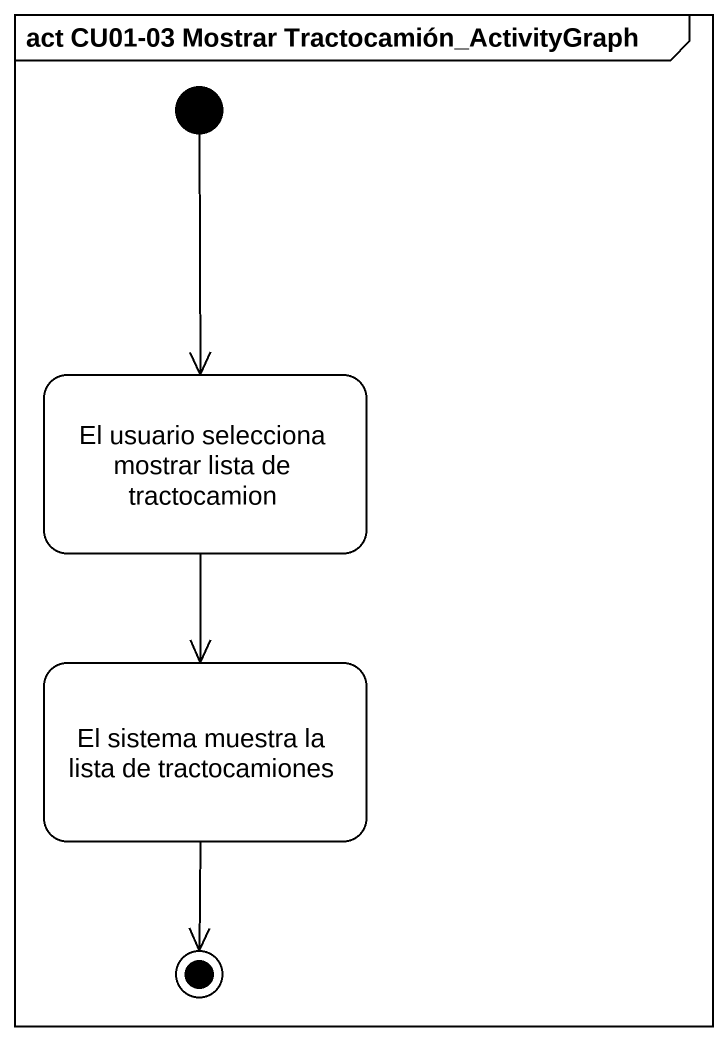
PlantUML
@startuml
mainframe act CU01-03 Mostrar Tractocamión_ActivityGraph
hide empty description
state "El usuario selecciona mostrar lista de tractocamion" as El_usuario_selecciona
state "El sistema muestra la lista de tractocamiones" as El_sistema_muestra_la_lista
[*] --> El_usuario_selecciona
El_usuario_selecciona --> El_sistema_muestra_la_lista
El_sistema_muestra_la_lista --> [*]
@enduml
